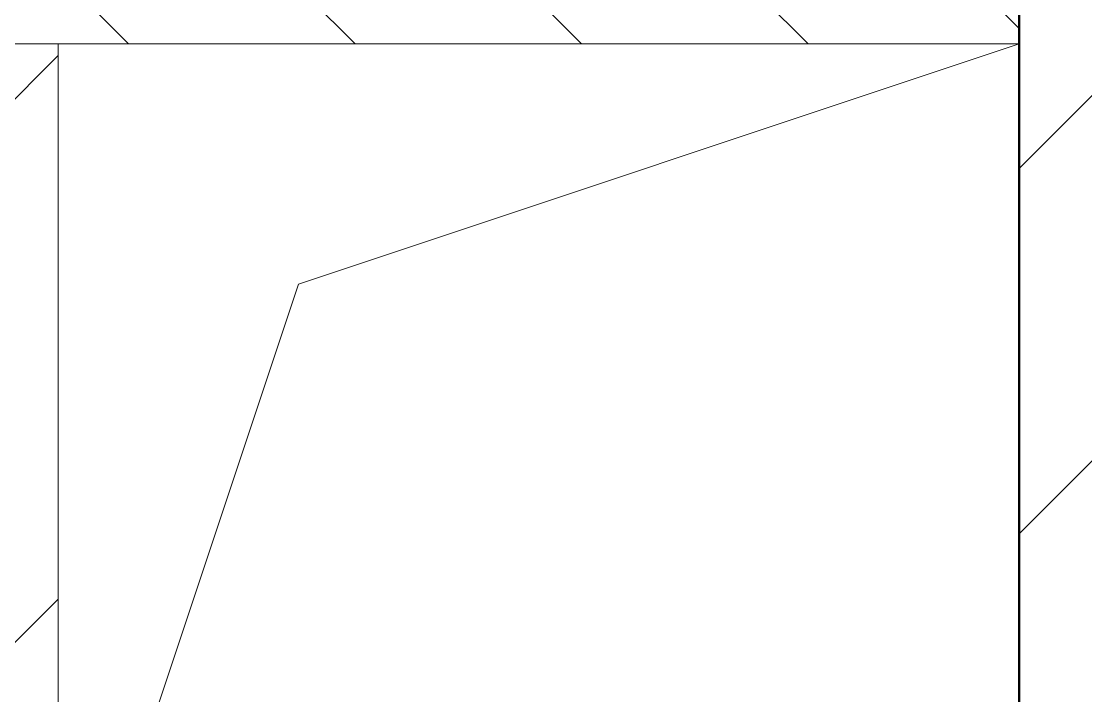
# Model space of a CAD drawing. Header units: millimetres. Extents: x -17017 to 628417, y -109036 to 199237.
# Drawn here: x 345809.2 to 346141.5, y -81185.9 to -80975.3 of the extents above; entities that cross this region are included whole.
import ezdxf

# ---------------------------------------------------------------- set-up
doc = ezdxf.new("R2010")
doc.units = ezdxf.units.MM
for name, color, linetype, lineweight in [('A-GENM-____-OTLN', 7, 'Continuous', 9), ('A-WALL-____-MCUT-3', 7, 'Continuous', 9), ('A-WALL-____-PATT-1', 7, 'Continuous', 9), ('A-WALL-FNSH-MCUT-1', 7, 'Continuous', 9), ('S-COLS-____-MCUT', 7, 'Continuous', 50), ('S-COLS-____-OTLN', 7, 'Continuous', 9)]:
    doc.layers.add(name, color=color, linetype=linetype, lineweight=lineweight)

# ---------------------------------------------------------------- blocks, each defined once
blk = doc.blocks.new('BSC_Колонна _Прямоугольная - 500х500-V111-АР1_План отверстий 3 этажа в осях 1-64_А-ГГ')
at = {"layer": 'S-COLS-____-OTLN'}
h = blk.add_hatch(dxfattribs=at)
h.set_pattern_fill('FP_134', color=256, style=0, pattern_type=2)
h.set_pattern_definition([(45, (-62600, -5831.04), (-114.04925, 114.04925), []), (45, (-62485.95, -5831.04), (-114.04925, 114.04925), [201.613, -40.323, 3.353, -36.97])])
h.paths.add_polyline_path([(-250, -250), (250, -250), (250, 250), (-250, 250)], flags=0)
at = {"layer": 'S-COLS-____-MCUT'}
blk.add_line((-250, 250), (-250, -250), dxfattribs=at)
blk = doc.blocks.new('AR_Отверстие прямоугольное _в плите_ - AR_Отверстие прямоугольное _в плите_-30459338-АР1_План отверстий 3 этажа в осях 1-64_А-ГГ')
at = {"layer": 'A-GENM-____-OTLN'}
for p, q in [((-75, 75), (150, 150)), ((-150, -150), (-75, 75))]:
    blk.add_line(p, q, dxfattribs=at)

msp = doc.modelspace()

# ---------------------------------------------------------------- hatches: boundary and pattern name
at = {"layer": 'A-WALL-____-PATT-1'}
h = msp.add_hatch(dxfattribs=at)
h.set_pattern_fill('FP_6', color=256, style=0, pattern_type=2)
h.set_pattern_definition([(135, (283770.707, -86863.456), (-35.35534, -35.35534), [])])
h.paths.add_polyline_path([(346120.71, -80982.41), (346120.71, -80782.41), (343620.71, -80782.41), (343620.71, -80982.41), (345618.28, -80982.41)], flags=0)
h = msp.add_hatch(dxfattribs=at)
h.set_pattern_fill('FP_4', color=256, style=0, pattern_type=2)
h.set_pattern_definition([(45, (283770.71, -86863.46), (-84.85281, 84.85281), [])])
h.paths.add_polyline_path([(345820.71, -81282.41), (345820.71, -80982.41), (345720.71, -80982.41), (345720.71, -81282.41)], flags=0)

# ---------------------------------------------------------------- linework, layer by layer
at = {"layer": 'A-WALL-____-MCUT-3'}
msp.add_line((343620.71, -80982.41), (346120.71, -80982.41), dxfattribs=at)
at = {"layer": 'A-WALL-FNSH-MCUT-1'}
msp.add_line((345820.71, -81282.41), (345820.71, -80982.41), dxfattribs=at)

# ---------------------------------------------------------------- block references
at = {"layer": 'A-GENM-____-OTLN'}
msp.add_blockref('AR_Отверстие прямоугольное _в плите_ - AR_Отверстие прямоугольное _в плите_-30459338-АР1_План отверстий 3 этажа в осях 1-64_А-ГГ', (345970.71, -81132.41), dxfattribs=at)
at = {"layer": 'S-COLS-____-OTLN'}
msp.add_blockref('BSC_Колонна _Прямоугольная - 500х500-V111-АР1_План отверстий 3 этажа в осях 1-64_А-ГГ', (346370.71, -81032.41), dxfattribs=at)

doc.saveas('drawing.dxf')
